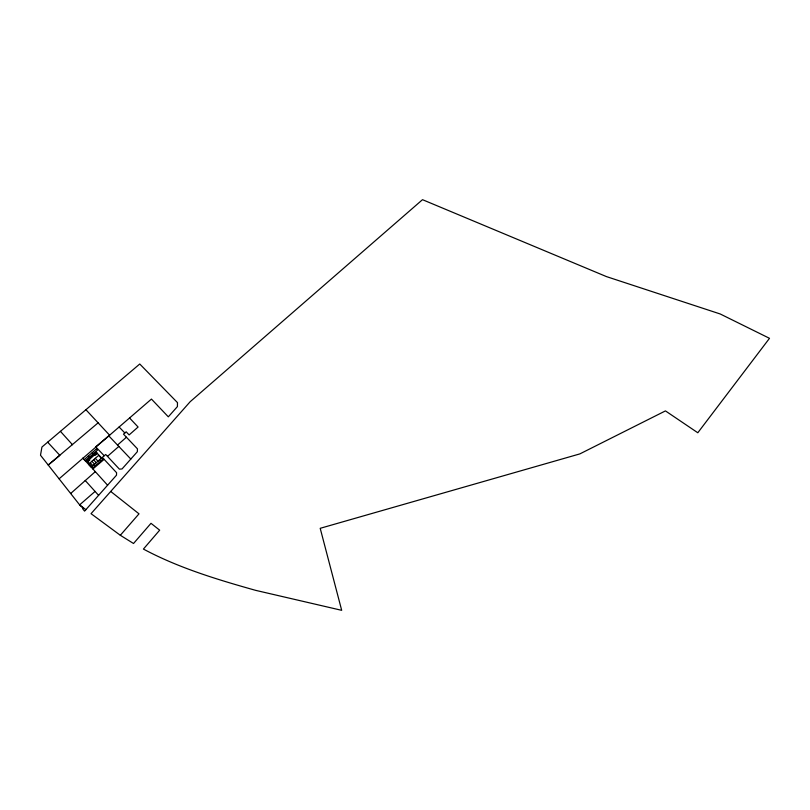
<?xml version="1.0" encoding="UTF-8"?>
<svg xmlns="http://www.w3.org/2000/svg" width="810" height="810" viewBox="0 0 810 810"><rect width="100%" height="100%" fill="white"/><g stroke="black" fill="none" stroke-linecap="round" stroke-linejoin="round"><path stroke-width="1.21" d="M120.326 535.278L133.528 543.5L150.994 523.311L159.671 530.175L143.421 549.069C178.676 567.931 217.252 579.555 255.595 590.338L341.688 610.325L320.203 528.312L579.838 453.904L665.445 410.903L697.805 432.763L769.5 338.317L720.212 313.976L606.447 276.595L422.496 199.675L190.188 401.699L91.044 513.672L120.326 535.278L139.006 513.834L110.717 491.447M129.549 417.98L138.095 427.022L129.124 434.919L126.168 431.811L123.495 434.14L137.447 448.831L137.356 451.696L122.026 468.96L119.424 469.152L105.705 454.481L102.323 457.407L116.579 472.706L116.488 475.197L84.564 511.14L82.65 508.7L83.157 508.133L79.967 505.308L40.5 455.23L41.938 447.049L139.755 364.004L177.481 402.621L177.41 406.6L168.318 416.826L151.45 399.077L59.1 478.821M70.662 493.503L95.317 471.653M101.655 458.014L91.236 467.137L88.533 464.251L98.658 455.392L101.371 458.268M117.511 445.054L126.441 437.228M107.477 456.374L118.817 446.431M87.115 461.406L96.825 452.891M87.612 461.933L89.778 460.029L89.282 459.503M97.332 453.418L95.165 455.311L94.669 454.785M95.074 491.417L79.633 504.873L85.87 509.672M82.802 458.106L92.897 468.97L104.136 459.341M47.679 442.179L59.829 455.321L48.215 465.031L98.111 422.84M119.111 427.002L124.831 432.975M104.227 455.757L95.712 446.826L109.613 435.203L85.9 409.718M108.803 435.881L130.815 459.057M99.498 459.908L100.642 461.123M92.32 452.557L93.393 453.701M95.286 458.328L98 461.224M93.595 459.807L96.309 462.692M88.27 456.091L89.353 457.245M91.915 461.285L94.618 464.171M94.102 464.646L95.236 465.861M90.224 462.773L92.927 465.659M92.897 468.97L107.598 485.21M60.436 431.355L72.495 444.741M85.212 480.482L98.597 495.335M102.799 459.219L93.069 467.765L86.478 460.718L96.188 452.213L102.799 459.219M96.349 449.034L84.22 459.634L85.303 460.789L97.433 450.168L96.349 449.034"/></g></svg>
